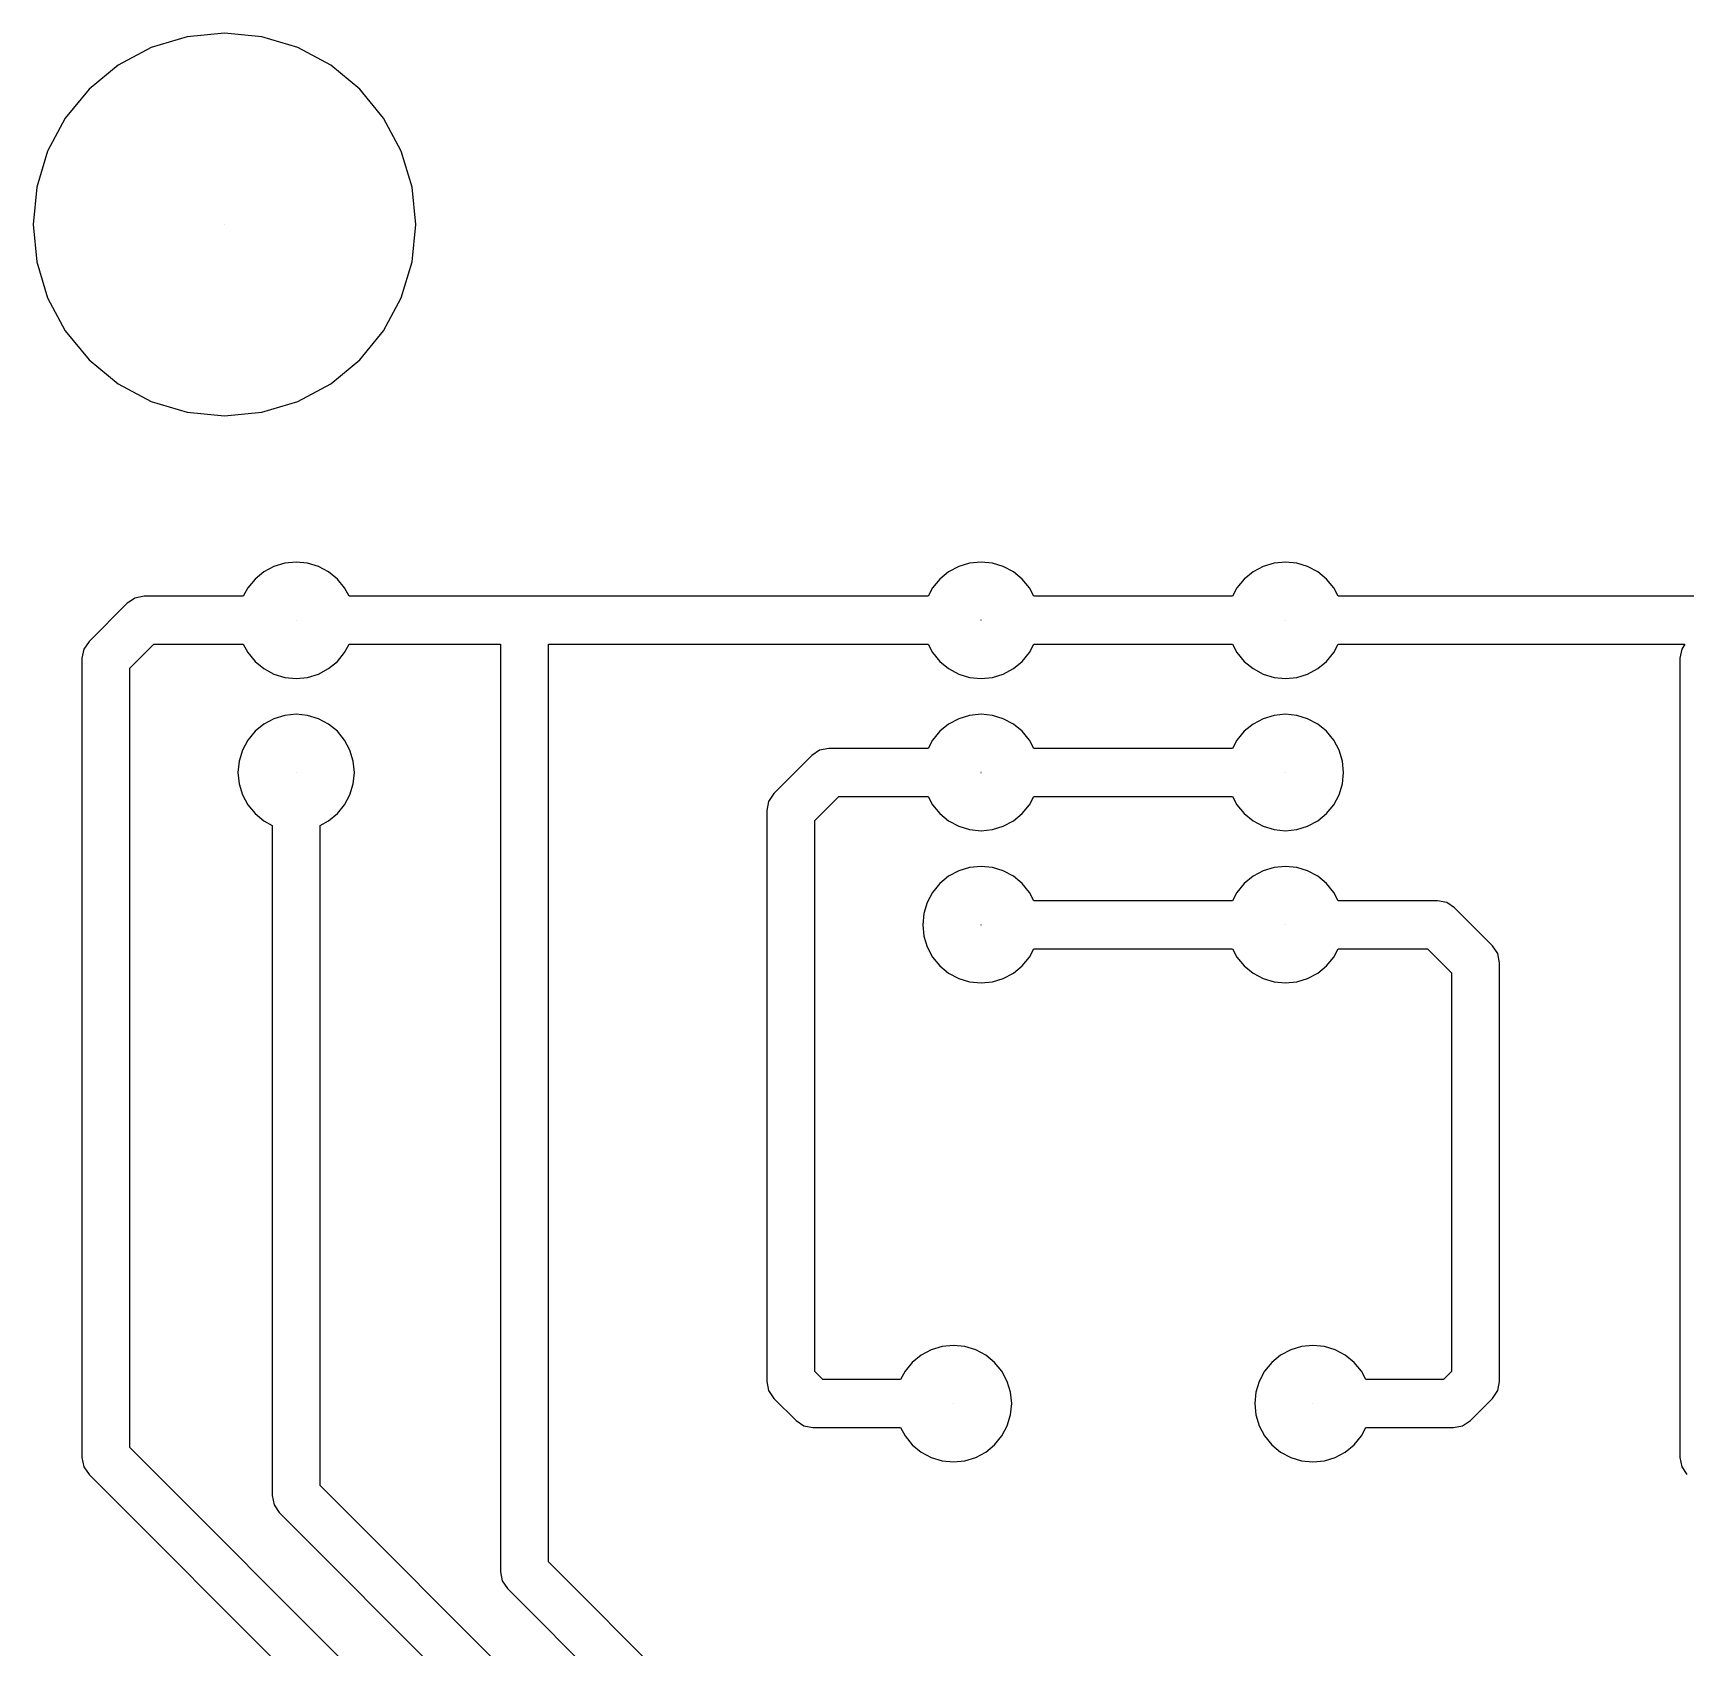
# Model space of a CAD drawing. Extents: x -126 to 94, y 3 to 111.
# Drawn here: x -126.1 to -71, y 57 to 110.9 of the extents above; entities that cross this region are included whole.
import ezdxf

# ---------------------------------------------------------------- set-up
doc = ezdxf.new("R2010")
doc.units = 0
doc.header["$LTSCALE"] = 0.000394
doc.header["$PDMODE"] = 35
doc.header["$PDSIZE"] = 0.000315
doc.layers.add('PLAN_1', color=7, linetype='CONTINUOUS')

msp = doc.modelspace()

# ---------------------------------------------------------------- linework, layer by layer
at = {"layer": 'PLAN_1', "color": 7}
for p, q in [((-119.745728, 110.911934), (-120.992035, 110.789185)), ((-118.49942, 110.789185), (-119.745728, 110.911934)), ((-122.19046, 110.425644), (-123.294937, 109.835297)), ((-120.992035, 110.789185), (-122.19046, 110.425644)), ((-117.300995, 110.425644), (-118.49942, 110.789185)), ((-116.196518, 109.835297), (-117.300995, 110.425644)), ((-123.294937, 109.835297), (-124.263, 109.040817)), ((-115.228455, 109.040817), (-116.196518, 109.835297)), ((-124.263, 109.040817), (-125.05748, 108.072739)), ((-114.433975, 108.072739), (-115.228455, 109.040817)), ((-125.05748, 108.072739), (-125.647842, 106.968269)), ((-113.843613, 106.968269), (-114.433975, 108.072739)), ((-125.647842, 106.968269), (-126.011368, 105.769852)), ((-113.480087, 105.769852), (-113.843613, 106.968269)), ((-126.011368, 105.769852), (-126.134125, 104.523537)), ((-113.35733, 104.523537), (-113.480087, 105.769852)), ((-126.134125, 104.523537), (-126.011368, 103.277222)), ((-113.480087, 103.277222), (-113.35733, 104.523537)), ((-126.011368, 103.277222), (-125.647842, 102.078804)), ((-113.843613, 102.078804), (-113.480087, 103.277222)), ((-125.647842, 102.078804), (-125.05748, 100.974335)), ((-114.433975, 100.974335), (-113.843613, 102.078804)), ((-125.05748, 100.974335), (-124.263, 100.006256)), ((-115.228455, 100.006256), (-114.433975, 100.974335)), ((-124.263, 100.006256), (-123.294937, 99.211777)), ((-116.196518, 99.211777), (-115.228455, 100.006256)), ((-123.294937, 99.211777), (-122.19046, 98.621429)), ((-117.300995, 98.621429), (-116.196518, 99.211777)), ((-122.19046, 98.621429), (-120.99205, 98.257889)), ((-120.99205, 98.257889), (-119.745728, 98.135139)), ((-119.745728, 98.135139), (-118.49942, 98.257889)), ((-118.49942, 98.257889), (-117.300995, 98.621429)), ((-117.350525, 93.261475), (-117.72966, 93.224136)), ((-116.97139, 93.224136), (-117.350525, 93.261475)), ((-94.490509, 93.261475), (-94.869644, 93.224136)), ((-94.111374, 93.224136), (-94.490509, 93.261475)), ((-84.330521, 93.261475), (-84.709656, 93.224136)), ((-83.951385, 93.224136), (-84.330521, 93.261475)), ((-118.430222, 92.933952), (-118.724716, 92.692268)), ((-118.094238, 93.113541), (-118.430222, 92.933952)), ((-117.72966, 93.224136), (-118.094238, 93.113541)), ((-116.606812, 93.113541), (-116.97139, 93.224136)), ((-116.270828, 92.933952), (-116.606812, 93.113541)), ((-115.976334, 92.692268), (-116.270828, 92.933952)), ((-95.570206, 92.933952), (-95.8647, 92.692268)), ((-95.234222, 93.113541), (-95.570206, 92.933952)), ((-94.869644, 93.224136), (-95.234222, 93.113541)), ((-93.746796, 93.113541), (-94.111374, 93.224136)), ((-93.410812, 92.933952), (-93.746796, 93.113541)), ((-93.116318, 92.692268), (-93.410812, 92.933952)), ((-85.410217, 92.933952), (-85.704712, 92.692268)), ((-85.074234, 93.113541), (-85.410217, 92.933952)), ((-84.709656, 93.224136), (-85.074234, 93.113541)), ((-83.586807, 93.113541), (-83.951385, 93.224136)), ((-83.250824, 92.933952), (-83.586807, 93.113541)), ((-82.956329, 92.692268), (-83.250824, 92.933952)), ((-118.9664, 92.397774), (-119.115692, 92.118477)), ((-118.724716, 92.692268), (-118.9664, 92.397774)), ((-115.73465, 92.397774), (-115.976334, 92.692268)), ((-115.585358, 92.118477), (-115.73465, 92.397774)), ((-96.106384, 92.397774), (-96.255676, 92.118477)), ((-95.8647, 92.692268), (-96.106384, 92.397774)), ((-92.874634, 92.397774), (-93.116318, 92.692268)), ((-92.725342, 92.118477), (-92.874634, 92.397774)), ((-85.946396, 92.397774), (-86.095688, 92.118477)), ((-85.704712, 92.692268), (-85.946396, 92.397774)), ((-82.714645, 92.397774), (-82.956329, 92.692268)), ((-82.565353, 92.118477), (-82.714645, 92.397774)), ((-122.996475, 91.884048), (-124.266479, 90.614044)), ((-122.885361, 91.95829), (-122.996475, 91.884048)), ((-122.736816, 92.057549), (-122.885361, 91.95829)), ((-122.430511, 92.118477), (-122.736816, 92.057549)), ((-119.115692, 92.118477), (-122.430511, 92.118477)), ((-109.730515, 92.118477), (-115.585358, 92.118477)), ((-96.255676, 92.118477), (-109.730515, 92.118477)), ((-86.095688, 92.118477), (-92.725342, 92.118477)), ((-69.090515, 92.118477), (-82.565353, 92.118477)), ((-124.266479, 90.614044), (-124.439987, 90.354378)), ((-122.900116, 89.716545), (-122.098984, 90.517677)), ((-122.098984, 90.517677), (-119.115692, 90.517677)), ((-119.115692, 90.517677), (-118.9664, 90.23838)), ((-115.73465, 90.23838), (-115.585358, 90.517677)), ((-115.585358, 90.517677), (-110.530914, 90.517677)), ((-110.530914, 90.517677), (-110.530914, 59.568073)), ((-108.930115, 59.899605), (-108.930115, 90.517677)), ((-108.930115, 90.517677), (-96.255676, 90.517677)), ((-96.255676, 90.517677), (-96.106384, 90.23838)), ((-92.874634, 90.23838), (-92.725342, 90.517677)), ((-92.725342, 90.517677), (-86.095688, 90.517677)), ((-86.095688, 90.517677), (-85.946396, 90.23838)), ((-82.714645, 90.23838), (-82.565353, 90.517677)), ((-82.565353, 90.517677), (-70.990875, 90.517677)), ((-70.990875, 90.517677), (-71.099991, 90.354378)), ((-124.439987, 90.354378), (-124.500916, 90.04808)), ((-124.500916, 90.04808), (-124.500916, 63.378071)), ((-118.9664, 90.23838), (-118.724716, 89.943886)), ((-118.724716, 89.943886), (-118.430222, 89.702202)), ((-116.270828, 89.702202), (-115.976334, 89.943886)), ((-115.976334, 89.943886), (-115.73465, 90.23838)), ((-96.106384, 90.23838), (-95.8647, 89.943886)), ((-95.8647, 89.943886), (-95.570206, 89.702202)), ((-93.410812, 89.702202), (-93.116318, 89.943886)), ((-93.116318, 89.943886), (-92.874634, 90.23838)), ((-85.946396, 90.23838), (-85.704712, 89.943886)), ((-85.704712, 89.943886), (-85.410217, 89.702202)), ((-83.250824, 89.702202), (-82.956329, 89.943886)), ((-82.956329, 89.943886), (-82.714645, 90.23838)), ((-71.099991, 90.354378), (-71.160919, 90.04808)), ((-71.160919, 90.04808), (-71.160919, 63.378071)), ((-122.900116, 63.709599), (-122.900116, 89.716545)), ((-118.430222, 89.702202), (-118.094238, 89.522614)), ((-118.094238, 89.522614), (-117.72966, 89.412018)), ((-117.72966, 89.412018), (-117.350525, 89.37468)), ((-117.350525, 89.37468), (-116.97139, 89.412018)), ((-116.97139, 89.412018), (-116.606812, 89.522614)), ((-116.606812, 89.522614), (-116.270828, 89.702202)), ((-95.570206, 89.702202), (-95.234222, 89.522614)), ((-95.234222, 89.522614), (-94.869644, 89.412018)), ((-94.869644, 89.412018), (-94.490509, 89.37468)), ((-94.490509, 89.37468), (-94.111374, 89.412018)), ((-94.111374, 89.412018), (-93.746796, 89.522614)), ((-93.746796, 89.522614), (-93.410812, 89.702202)), ((-85.410217, 89.702202), (-85.074234, 89.522614)), ((-85.074234, 89.522614), (-84.709656, 89.412018)), ((-84.709656, 89.412018), (-84.330521, 89.37468)), ((-84.330521, 89.37468), (-83.951385, 89.412018)), ((-83.951385, 89.412018), (-83.586807, 89.522614)), ((-83.586807, 89.522614), (-83.250824, 89.702202)), ((-118.430222, 87.853951), (-118.724716, 87.612267)), ((-118.094238, 88.033539), (-118.430222, 87.853951)), ((-117.72966, 88.144135), (-118.094238, 88.033539)), ((-117.350525, 88.181473), (-117.72966, 88.144135)), ((-116.97139, 88.144135), (-117.350525, 88.181473)), ((-116.606812, 88.033539), (-116.97139, 88.144135)), ((-116.270828, 87.853951), (-116.606812, 88.033539)), ((-115.976334, 87.612267), (-116.270828, 87.853951)), ((-95.570206, 87.853951), (-95.8647, 87.612267)), ((-95.234222, 88.033539), (-95.570206, 87.853951)), ((-94.869644, 88.144135), (-95.234222, 88.033539)), ((-94.490509, 88.181473), (-94.869644, 88.144135)), ((-94.111374, 88.144135), (-94.490509, 88.181473)), ((-93.746796, 88.033539), (-94.111374, 88.144135)), ((-93.410812, 87.853951), (-93.746796, 88.033539)), ((-93.116318, 87.612267), (-93.410812, 87.853951)), ((-85.410217, 87.853951), (-85.704712, 87.612267)), ((-85.074234, 88.033539), (-85.410217, 87.853951)), ((-84.709656, 88.144135), (-85.074234, 88.033539)), ((-84.330521, 88.181473), (-84.709656, 88.144135)), ((-83.951385, 88.144135), (-84.330521, 88.181473)), ((-83.586807, 88.033539), (-83.951385, 88.144135)), ((-83.250824, 87.853951), (-83.586807, 88.033539)), ((-82.956329, 87.612267), (-83.250824, 87.853951)), ((-118.9664, 87.317772), (-119.145996, 86.981781)), ((-118.724716, 87.612267), (-118.9664, 87.317772)), ((-115.73465, 87.317772), (-115.976334, 87.612267)), ((-115.555054, 86.981781), (-115.73465, 87.317772)), ((-96.106384, 87.317772), (-96.255676, 87.038475)), ((-95.8647, 87.612267), (-96.106384, 87.317772)), ((-92.874634, 87.317772), (-93.116318, 87.612267)), ((-92.725342, 87.038475), (-92.874634, 87.317772)), ((-85.946396, 87.317772), (-86.095688, 87.038475)), ((-85.704712, 87.612267), (-85.946396, 87.317772)), ((-82.714645, 87.317772), (-82.956329, 87.612267)), ((-82.535049, 86.981781), (-82.714645, 87.317772)), ((-119.145996, 86.981781), (-119.256577, 86.61721)), ((-115.444473, 86.61721), (-115.555054, 86.981781)), ((-100.13649, 86.804039), (-101.406479, 85.534042)), ((-99.876831, 86.977547), (-100.13649, 86.804039)), ((-99.570526, 87.038475), (-99.876831, 86.977547)), ((-96.255676, 87.038475), (-99.570526, 87.038475)), ((-86.095688, 87.038475), (-92.725342, 87.038475)), ((-82.424469, 86.61721), (-82.535049, 86.981781)), ((-119.256577, 86.61721), (-119.293915, 86.238075)), ((-119.293915, 86.238075), (-119.256577, 85.85894)), ((-115.407135, 86.238075), (-115.444473, 86.61721)), ((-115.444473, 85.85894), (-115.407135, 86.238075)), ((-82.387131, 86.238075), (-82.424469, 86.61721)), ((-82.424469, 85.85894), (-82.387131, 86.238075)), ((-119.256577, 85.85894), (-119.145996, 85.49437)), ((-115.555054, 85.49437), (-115.444473, 85.85894)), ((-101.406479, 85.534042), (-101.579987, 85.274376)), ((-82.535049, 85.49437), (-82.424469, 85.85894)), ((-119.145996, 85.49437), (-118.9664, 85.158379)), ((-118.9664, 85.158379), (-118.724716, 84.863884)), ((-115.976334, 84.863884), (-115.73465, 85.158379)), ((-115.73465, 85.158379), (-115.555054, 85.49437)), ((-101.579987, 85.274376), (-101.640915, 84.968079)), ((-100.040115, 84.636551), (-99.238998, 85.437675)), ((-99.238998, 85.437675), (-96.255676, 85.437675)), ((-96.255676, 85.437675), (-96.106384, 85.158379)), ((-96.106384, 85.158379), (-95.8647, 84.863884)), ((-93.116318, 84.863884), (-92.874634, 85.158379)), ((-92.874634, 85.158379), (-92.725342, 85.437675)), ((-92.725342, 85.437675), (-86.095688, 85.437675)), ((-86.095688, 85.437675), (-85.946396, 85.158379)), ((-85.946396, 85.158379), (-85.704712, 84.863884)), ((-82.956329, 84.863884), (-82.714645, 85.158379)), ((-82.714645, 85.158379), (-82.535049, 85.49437)), ((-118.724716, 84.863884), (-118.430222, 84.6222)), ((-118.430222, 84.6222), (-118.150925, 84.472908)), ((-118.150925, 84.472908), (-118.150925, 62.108074)), ((-116.550125, 84.472908), (-116.270828, 84.6222)), ((-116.550125, 62.439606), (-116.550125, 84.472908)), ((-116.270828, 84.6222), (-115.976334, 84.863884)), ((-101.640915, 84.968079), (-101.640915, 65.918076)), ((-100.040115, 66.249603), (-100.040115, 84.636551)), ((-95.8647, 84.863884), (-95.570206, 84.6222)), ((-95.570206, 84.6222), (-95.234222, 84.442612)), ((-95.234222, 84.442612), (-94.869644, 84.332016)), ((-94.111374, 84.332016), (-93.746796, 84.442612)), ((-93.746796, 84.442612), (-93.410812, 84.6222)), ((-93.410812, 84.6222), (-93.116318, 84.863884)), ((-85.704712, 84.863884), (-85.410217, 84.6222)), ((-85.410217, 84.6222), (-85.074234, 84.442612)), ((-85.074234, 84.442612), (-84.709656, 84.332016)), ((-83.951385, 84.332016), (-83.586807, 84.442612)), ((-83.586807, 84.442612), (-83.250824, 84.6222)), ((-83.250824, 84.6222), (-82.956329, 84.863884)), ((-94.869644, 84.332016), (-94.490509, 84.294678)), ((-94.490509, 84.294678), (-94.111374, 84.332016)), ((-84.709656, 84.332016), (-84.330521, 84.294678)), ((-84.330521, 84.294678), (-83.951385, 84.332016)), ((-95.570206, 82.773956), (-95.8647, 82.532272)), ((-95.234222, 82.953545), (-95.570206, 82.773956)), ((-94.869644, 83.06414), (-95.234222, 82.953545)), ((-94.490509, 83.101479), (-94.869644, 83.06414)), ((-94.111374, 83.06414), (-94.490509, 83.101479)), ((-93.746796, 82.953545), (-94.111374, 83.06414)), ((-93.410812, 82.773956), (-93.746796, 82.953545)), ((-93.116318, 82.532272), (-93.410812, 82.773956)), ((-85.410217, 82.773956), (-85.704712, 82.532272)), ((-85.074234, 82.953545), (-85.410217, 82.773956)), ((-84.709656, 83.06414), (-85.074234, 82.953545)), ((-84.330521, 83.101479), (-84.709656, 83.06414)), ((-83.951385, 83.06414), (-84.330521, 83.101479)), ((-83.586807, 82.953545), (-83.951385, 83.06414)), ((-83.250824, 82.773956), (-83.586807, 82.953545)), ((-82.956329, 82.532272), (-83.250824, 82.773956)), ((-96.106384, 82.237778), (-96.28598, 81.901787)), ((-95.8647, 82.532272), (-96.106384, 82.237778)), ((-92.874634, 82.237778), (-93.116318, 82.532272)), ((-92.725342, 81.958481), (-92.874634, 82.237778)), ((-85.946396, 82.237778), (-86.095688, 81.958481)), ((-85.704712, 82.532272), (-85.946396, 82.237778)), ((-82.714645, 82.237778), (-82.956329, 82.532272)), ((-82.565353, 81.958481), (-82.714645, 82.237778)), ((-96.28598, 81.901787), (-96.396561, 81.537216)), ((-86.095688, 81.958481), (-92.725342, 81.958481)), ((-79.250519, 81.958481), (-82.565353, 81.958481)), ((-78.944214, 81.897552), (-79.250519, 81.958481)), ((-78.684555, 81.724045), (-78.944214, 81.897552)), ((-77.414566, 80.454041), (-78.684555, 81.724045)), ((-96.396561, 81.537216), (-96.433899, 81.158081)), ((-96.433899, 81.158081), (-96.396561, 80.778946)), ((-96.396561, 80.778946), (-96.28598, 80.414375)), ((-96.28598, 80.414375), (-96.106384, 80.078384)), ((-96.106384, 80.078384), (-95.8647, 79.78389)), ((-93.116318, 79.78389), (-92.874634, 80.078384)), ((-92.874634, 80.078384), (-92.725342, 80.357681)), ((-92.725342, 80.357681), (-86.095688, 80.357681)), ((-86.095688, 80.357681), (-85.946396, 80.078384)), ((-85.946396, 80.078384), (-85.704712, 79.78389)), ((-82.956329, 79.78389), (-82.714645, 80.078384)), ((-82.714645, 80.078384), (-82.565353, 80.357681)), ((-82.565353, 80.357681), (-79.582047, 80.357681)), ((-79.582047, 80.357681), (-78.78093, 79.556549)), ((-77.241058, 80.194374), (-77.414566, 80.454041)), ((-77.18013, 79.888069), (-77.241058, 80.194374)), ((-95.8647, 79.78389), (-95.570206, 79.542206)), ((-95.570206, 79.542206), (-95.234222, 79.362617)), ((-93.746796, 79.362617), (-93.410812, 79.542206)), ((-93.410812, 79.542206), (-93.116318, 79.78389)), ((-85.704712, 79.78389), (-85.410217, 79.542206)), ((-85.410217, 79.542206), (-85.074234, 79.362617)), ((-83.586807, 79.362617), (-83.250824, 79.542206)), ((-83.250824, 79.542206), (-82.956329, 79.78389)), ((-78.78093, 79.556549), (-78.78093, 66.24881)), ((-77.18013, 65.918076), (-77.18013, 79.888069)), ((-95.234222, 79.362617), (-94.869644, 79.252022)), ((-94.869644, 79.252022), (-94.490509, 79.214684)), ((-94.490509, 79.214684), (-94.111374, 79.252022)), ((-94.111374, 79.252022), (-93.746796, 79.362617)), ((-85.074234, 79.362617), (-84.709656, 79.252022)), ((-84.709656, 79.252022), (-84.330521, 79.214684)), ((-84.330521, 79.214684), (-83.951385, 79.252022)), ((-83.951385, 79.252022), (-83.586807, 79.362617)), ((-96.4897, 66.792274), (-96.784195, 66.550591)), ((-96.153717, 66.971863), (-96.4897, 66.792274)), ((-95.789139, 67.082458), (-96.153717, 66.971863)), ((-95.410004, 67.119797), (-95.789139, 67.082458)), ((-95.030869, 67.082458), (-95.410004, 67.119797)), ((-94.66629, 66.971863), (-95.030869, 67.082458)), ((-94.330307, 66.792274), (-94.66629, 66.971863)), ((-94.035812, 66.550591), (-94.330307, 66.792274)), ((-84.488205, 66.792274), (-84.7827, 66.550591)), ((-84.152222, 66.971863), (-84.488205, 66.792274)), ((-83.787643, 67.082458), (-84.152222, 66.971863)), ((-83.408508, 67.119797), (-83.787643, 67.082458)), ((-83.029373, 67.082458), (-83.408508, 67.119797)), ((-82.664795, 66.971863), (-83.029373, 67.082458)), ((-82.328812, 66.792274), (-82.664795, 66.971863)), ((-82.034317, 66.550591), (-82.328812, 66.792274)), ((-99.767319, 65.976799), (-100.040115, 66.249603)), ((-97.025879, 66.256096), (-97.175171, 65.976799)), ((-96.784195, 66.550591), (-97.025879, 66.256096)), ((-93.794128, 66.256096), (-94.035812, 66.550591)), ((-93.614532, 65.920105), (-93.794128, 66.256096)), ((-85.024384, 66.256096), (-85.203979, 65.920105)), ((-84.7827, 66.550591), (-85.024384, 66.256096)), ((-81.792633, 66.256096), (-82.034317, 66.550591)), ((-81.643341, 65.976799), (-81.792633, 66.256096)), ((-78.78093, 66.24881), (-79.052002, 65.976799)), ((-101.640915, 65.918076), (-101.579987, 65.611778)), ((-97.175171, 65.976799), (-99.767319, 65.976799)), ((-93.503952, 65.555534), (-93.614532, 65.920105)), ((-85.203979, 65.920105), (-85.31456, 65.555534)), ((-79.052002, 65.976799), (-81.643341, 65.976799)), ((-77.241058, 65.611778), (-77.18013, 65.918076)), ((-101.579987, 65.611778), (-101.406479, 65.352112)), ((-101.406479, 65.352112), (-100.66481, 64.610435)), ((-93.466614, 65.176399), (-93.503952, 65.555534)), ((-93.503952, 64.797264), (-93.466614, 65.176399)), ((-85.31456, 65.555534), (-85.351898, 65.176399)), ((-85.351898, 65.176399), (-85.31456, 64.797264)), ((-78.152725, 64.611404), (-77.414566, 65.352112)), ((-77.414566, 65.352112), (-77.241058, 65.611778)), ((-100.66481, 64.610435), (-100.405151, 64.436928)), ((-93.614532, 64.432693), (-93.503952, 64.797264)), ((-85.31456, 64.797264), (-85.203979, 64.432693)), ((-78.413361, 64.436928), (-78.152725, 64.611404)), ((-100.405151, 64.436928), (-100.098846, 64.375999)), ((-100.098846, 64.375999), (-97.175171, 64.375999)), ((-97.175171, 64.375999), (-97.025879, 64.096703)), ((-97.025879, 64.096703), (-96.784195, 63.802204)), ((-94.035812, 63.802204), (-93.794128, 64.096703)), ((-93.794128, 64.096703), (-93.614532, 64.432693)), ((-85.203979, 64.432693), (-85.024384, 64.096703)), ((-85.024384, 64.096703), (-84.7827, 63.802204)), ((-82.034317, 63.802204), (-81.792633, 64.096703)), ((-81.792633, 64.096703), (-81.643341, 64.375999)), ((-81.643341, 64.375999), (-78.719666, 64.375999)), ((-78.719666, 64.375999), (-78.413361, 64.436928)), ((-105.354553, 46.164047), (-122.900116, 63.709599)), ((-96.784195, 63.802204), (-96.4897, 63.56052)), ((-96.4897, 63.56052), (-96.153717, 63.380932)), ((-94.66629, 63.380932), (-94.330307, 63.56052)), ((-94.330307, 63.56052), (-94.035812, 63.802204)), ((-84.7827, 63.802204), (-84.488205, 63.56052)), ((-84.488205, 63.56052), (-84.152222, 63.380932)), ((-82.664795, 63.380932), (-82.328812, 63.56052)), ((-82.328812, 63.56052), (-82.034317, 63.802204)), ((-124.500916, 63.378071), (-124.439987, 63.071774)), ((-124.439987, 63.071774), (-124.266479, 62.812103)), ((-96.153717, 63.380932), (-95.789139, 63.27034)), ((-95.789139, 63.27034), (-95.410004, 63.232998)), ((-95.410004, 63.232998), (-95.030869, 63.27034)), ((-95.030869, 63.27034), (-94.66629, 63.380932)), ((-84.152222, 63.380932), (-83.787643, 63.27034)), ((-83.787643, 63.27034), (-83.408508, 63.232998)), ((-83.408508, 63.232998), (-83.029373, 63.27034)), ((-83.029373, 63.27034), (-82.664795, 63.380932)), ((-71.160919, 63.378071), (-71.099991, 63.071774)), ((-71.099991, 63.071774), (-70.926483, 62.812103)), ((-124.266479, 62.812103), (-106.720917, 45.266548)), ((-101.544556, 47.434044), (-116.550125, 62.439606)), ((-118.150925, 62.108074), (-118.089996, 61.801777)), ((-118.089996, 61.801777), (-117.916489, 61.542107)), ((-117.916489, 61.542107), (-102.910919, 46.536545)), ((-97.734558, 48.704041), (-108.930115, 59.899605)), ((-110.530914, 59.568073), (-110.469986, 59.261776)), ((-110.469986, 59.261776), (-110.296478, 59.002106)), ((-110.296478, 59.002106), (-99.100922, 47.806541))]:
    msp.add_line(p, q, dxfattribs=at)
for p in [(-119.745758, 104.523537), (-117.35054, 91.318077), (-94.490524, 91.318077), (-84.330536, 91.318077), (-117.35054, 86.238083), (-94.490524, 86.238083), (-84.330536, 86.238083), (-94.490524, 81.158081), (-84.330536, 81.158081), (-95.410019, 65.176399), (-83.408524, 65.176399)]:
    msp.add_point(p, dxfattribs=at)

doc.saveas('drawing.dxf')
